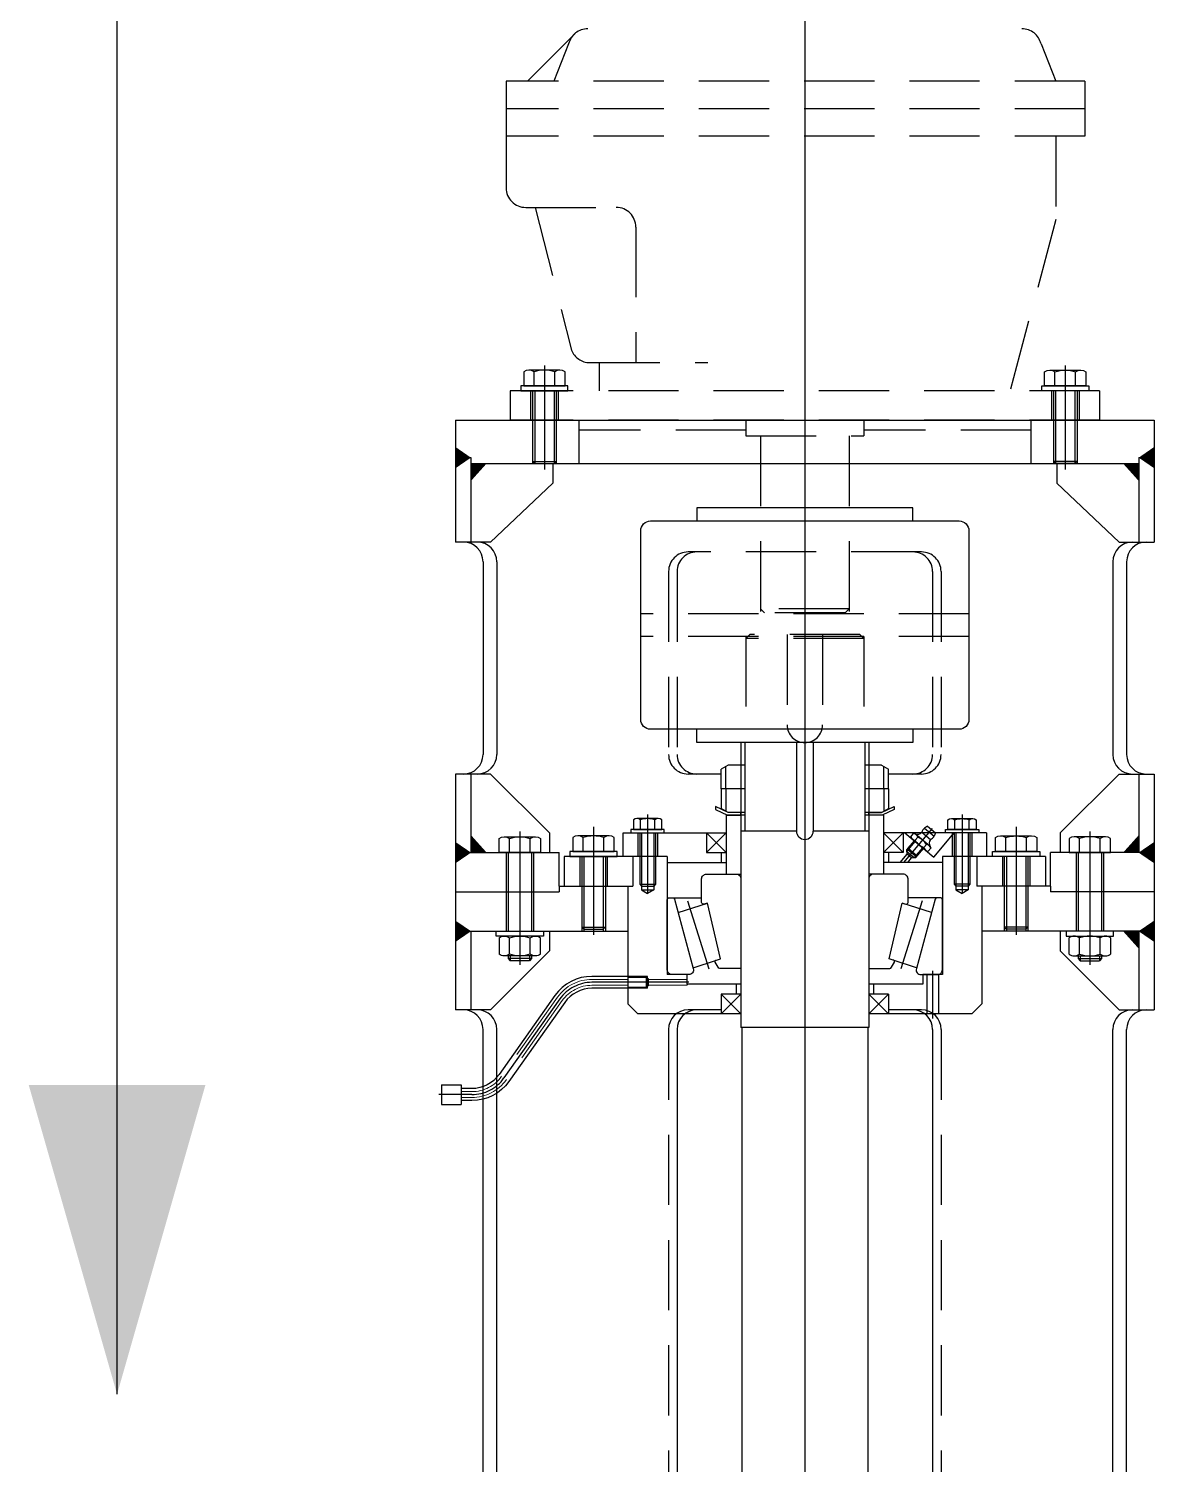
# Model space of a CAD drawing. Extents: x -29512 to 147477, y -5232 to 39709.
# Drawn here: x 140852.11 to 140856.12, y 10745.67 to 10750.78 of the extents above; entities that cross this region are included whole.
import ezdxf

# ---------------------------------------------------------------- set-up
doc = ezdxf.new("R2010")
doc.units = 0
doc.linetypes.add('DASHDOT', pattern=[25.4, 12.7, -6.35, 0, -6.35])
doc.linetypes.add('HIDDEN', pattern=[0.375, 0.25, -0.125])
doc.layers.get('0').update_dxf_attribs({"linetype": 'CONTINUOUS'})
for name, color, linetype in [('2', 2, 'CONTINUOUS'), ('3', 3, 'HIDDEN'), ('6', 6, 'DASHDOT'), ('HATCH', 4, 'CONTINUOUS')]:
    doc.layers.add(name, color=color, linetype=linetype)

# ---------------------------------------------------------------- blocks, each defined once
blk = doc.blocks.new('head')
at = {"color": 7}
for p, q in [((-0.7, 0.709), (-0.7, -0.709)), ((0, 0.945), (-0.627, 0.945)), ((0, -0.945), (0, 0.945)), ((0, 0.473), (-0.627, 0.473)), ((0, -0.472), (-0.627, -0.472)), ((-0.627, -0.945), (0, -0.945))]:
    blk.add_line(p, q, dxfattribs=at)
for centre, radius, start, end in [((-0.282, 0.709), 0.418, 145.61575, 214.38425), ((0.864, 0), 1.564, 162.41205, 197.58795), ((-0.282, -0.709), 0.418, 145.61575, 214.38425)]:
    blk.add_arc(centre, radius, start, end, dxfattribs=at)
blk = doc.blocks.new('nut1')
blk.add_line((0, -0.709), (0, 0.709))
at = {"color": 7}
for p, q in [((0.073, 0.945), (0.727, 0.945)), ((0.8, -0.709), (0.8, 0.709)), ((0.727, 0.473), (0.073, 0.473)), ((0.727, -0.472), (0.073, -0.472)), ((0.727, -0.945), (0.073, -0.945))]:
    blk.add_line(p, q, dxfattribs=at)
for centre, radius, start, end in [((0.418, 0.709), 0.418, 145.61575, 214.38425), ((0.382, 0.709), 0.418, 325.61575, 34.38425), ((1.564, 0), 1.564, 162.41205, 197.58795), ((-0.764, 0), 1.564, 342.41205, 17.58795), ((0.418, -0.709), 0.418, 145.61575, 214.38425), ((0.382, -0.709), 0.418, 325.61575, 34.38425)]:
    blk.add_arc(centre, radius, start, end, dxfattribs=at)

msp = doc.modelspace()

# ---------------------------------------------------------------- linework, layer by layer
at = {"color": 7}
for p, q in [((140853.8623, 10749.5105), (140853.8623, 10749.493)), ((140854.0303, 10749.5105), (140853.8623, 10749.5105)), ((140853.8623, 10749.493), (140854.0303, 10749.493)), ((140853.9043, 10749.493), (140853.9043, 10749.2339)), ((140853.912, 10749.493), (140853.912, 10749.2339)), ((140853.9806, 10749.493), (140853.9806, 10749.2339)), ((140853.9883, 10749.493), (140853.9883, 10749.2339)), ((140854.0303, 10749.493), (140854.0303, 10749.5105)), ((140855.7177, 10749.493), (140855.7177, 10749.5105)), ((140855.7177, 10749.5105), (140855.8857, 10749.5105)), ((140855.8857, 10749.493), (140855.7177, 10749.493)), ((140855.7597, 10749.493), (140855.7597, 10749.2339)), ((140855.7674, 10749.493), (140855.7674, 10749.2339)), ((140855.836, 10749.493), (140855.836, 10749.2339)), ((140855.8437, 10749.493), (140855.8437, 10749.2339)), ((140855.8857, 10749.5105), (140855.8857, 10749.493)), ((140853.6292, 10749.388), (140856.1188, 10749.388)), ((140853.6292, 10749.388), (140853.6292, 10748.9539)), ((140854.0688, 10749.388), (140854.0688, 10749.2339)), ((140855.6792, 10749.388), (140855.6792, 10749.353)), ((140855.6792, 10749.388), (140855.6792, 10749.2339)), ((140856.1188, 10749.388), (140856.1188, 10748.9539)), ((140853.6292, 10749.2549), (140853.6845, 10749.2549)), ((140853.6845, 10749.2549), (140853.6845, 10748.9539)), ((140853.6845, 10749.2339), (140856.0635, 10749.2339)), ((140853.9043, 10749.2417), (140853.912, 10749.234)), ((140853.9043, 10749.2417), (140853.9883, 10749.2417)), ((140853.912, 10749.234), (140853.9806, 10749.234)), ((140853.9764, 10749.2339), (140853.9764, 10749.1639)), ((140853.9883, 10749.2417), (140853.9806, 10749.234)), ((140855.7597, 10749.2417), (140855.7674, 10749.234)), ((140855.8437, 10749.2417), (140855.7597, 10749.2417)), ((140855.836, 10749.234), (140855.7674, 10749.234)), ((140855.7716, 10749.2339), (140855.7716, 10749.1639)), ((140855.8437, 10749.2417), (140855.836, 10749.234)), ((140856.0635, 10749.2549), (140856.0635, 10748.9539)), ((140856.0635, 10749.2549), (140856.1188, 10749.2549)), ((140853.9764, 10749.1639), (140853.7545, 10748.9539)), ((140855.7716, 10749.1639), (140855.9935, 10748.9539)), ((140853.7068, 10748.9539), (140853.6292, 10748.9539)), ((140853.7545, 10748.9539), (140853.7068, 10748.9539)), ((140855.9935, 10748.9539), (140856.0412, 10748.9539)), ((140856.0412, 10748.9539), (140856.1188, 10748.9539)), ((140853.7277, 10748.8839), (140853.7277, 10748.1977)), ((140853.7768, 10748.8839), (140853.7768, 10748.1977)), ((140855.9711, 10748.8839), (140855.9711, 10748.1977)), ((140856.0203, 10748.8839), (140856.0203, 10748.1977)), ((140854.6465, 10748.2397), (140854.6465, 10747.2245)), ((140854.6605, 10748.2397), (140854.6605, 10747.9247)), ((140854.8442, 10748.2397), (140854.8442, 10747.9247)), ((140854.9038, 10748.2397), (140854.9038, 10747.9247)), ((140855.0875, 10748.2397), (140855.0875, 10747.9247)), ((140855.1015, 10748.2397), (140855.1015, 10747.2245)), ((140854.6009, 10748.1592), (140854.5764, 10748.1451)), ((140854.6605, 10748.1592), (140854.6009, 10748.1592)), ((140855.1471, 10748.1592), (140855.0875, 10748.1592)), ((140855.1471, 10748.1592), (140855.1716, 10748.1451)), ((140853.6292, 10748.1277), (140853.6292, 10747.2876)), ((140853.7068, 10748.1277), (140853.6292, 10748.1277)), ((140853.6845, 10748.1277), (140853.6845, 10747.8477)), ((140853.7545, 10748.1277), (140853.7068, 10748.1277)), ((140853.9645, 10747.9177), (140853.7545, 10748.1277)), ((140854.5764, 10748.0752), (140854.5764, 10748.1451)), ((140854.5921, 10748.0752), (140854.5921, 10748.1542)), ((140855.1558, 10748.0752), (140855.1558, 10748.1542)), ((140855.1716, 10748.0752), (140855.1716, 10748.1451)), ((140855.7835, 10747.9177), (140855.9935, 10748.1277)), ((140855.9935, 10748.1277), (140856.0412, 10748.1277)), ((140856.0412, 10748.1277), (140856.1188, 10748.1277)), ((140856.0635, 10748.1277), (140856.0635, 10747.8477)), ((140856.1188, 10748.1277), (140856.1188, 10747.2876)), ((140854.5764, 10748.0752), (140854.5764, 10748.0053)), ((140854.6605, 10748.0752), (140854.5764, 10748.0752)), ((140854.6605, 10748.0752), (140854.5764, 10748.0752)), ((140854.5921, 10748.0752), (140854.5921, 10747.9963)), ((140855.1716, 10748.0752), (140855.0875, 10748.0752)), ((140855.1716, 10748.0752), (140855.0875, 10748.0752)), ((140855.1558, 10748.0752), (140855.1558, 10747.9963)), ((140855.1716, 10748.0752), (140855.1716, 10748.0053)), ((140854.6009, 10747.9912), (140854.5764, 10748.0053)), ((140855.1471, 10747.9912), (140855.1716, 10748.0053)), ((140854.5939, 10747.9807), (140854.5939, 10747.7707)), ((140854.6465, 10747.9807), (140854.5939, 10747.9807)), ((140854.5939, 10747.9807), (140854.6465, 10747.9807)), ((140854.6605, 10747.9912), (140854.6009, 10747.9912)), ((140854.6605, 10747.9807), (140854.6009, 10747.9807)), ((140855.1471, 10747.9912), (140855.0875, 10747.9912)), ((140855.1471, 10747.9807), (140855.0875, 10747.9807)), ((140855.1541, 10747.9807), (140855.1015, 10747.9807)), ((140855.1541, 10747.9807), (140855.1015, 10747.9807)), ((140855.1541, 10747.9807), (140855.1541, 10747.7707)), ((140853.9645, 10747.9177), (140853.9645, 10747.8477)), ((140854.2264, 10747.9177), (140854.5939, 10747.9177)), ((140854.2264, 10747.8337), (140854.2264, 10747.9177)), ((140854.3734, 10747.9303), (140854.2544, 10747.9303)), ((140854.2544, 10747.9303), (140854.2544, 10747.9177)), ((140854.2544, 10747.9177), (140854.3734, 10747.9177)), ((140854.2789, 10747.9177), (140854.2789, 10747.8337)), ((140854.2859, 10747.9177), (140854.2859, 10747.7349)), ((140854.2922, 10747.9177), (140854.2922, 10747.7146)), ((140854.3356, 10747.9177), (140854.3356, 10747.7146)), ((140854.3419, 10747.9177), (140854.3419, 10747.7349)), ((140854.3489, 10747.9177), (140854.3489, 10747.8337)), ((140854.3734, 10747.9177), (140854.3734, 10747.9303)), ((140854.5939, 10747.9177), (140854.5239, 10747.8477)), ((140854.5239, 10747.9177), (140854.5939, 10747.8477)), ((140854.5239, 10747.9177), (140854.5239, 10747.8477)), ((140854.8442, 10747.9247), (140854.6465, 10747.9247)), ((140855.1015, 10747.9247), (140854.9038, 10747.9247)), ((140855.5216, 10747.9177), (140855.1541, 10747.9177)), ((140855.2241, 10747.9177), (140855.1541, 10747.8477)), ((140855.1541, 10747.9177), (140855.2241, 10747.8477)), ((140855.2241, 10747.9177), (140855.2241, 10747.8477)), ((140855.2306, 10747.9177), (140855.3338, 10747.8311)), ((140855.2512, 10747.9045), (140855.2607, 10747.9158)), ((140855.2534, 10747.8986), (140855.2512, 10747.9045)), ((140855.2669, 10747.9147), (140855.2607, 10747.9158)), ((140855.3205, 10747.8697), (140855.2669, 10747.9147)), ((140855.2669, 10747.8917), (140855.276, 10747.9025)), ((140855.2912, 10747.9202), (140855.3217, 10747.8945)), ((140855.3111, 10747.9415), (140855.3008, 10747.9347)), ((140855.3008, 10747.9347), (140855.3343, 10747.9066)), ((140855.3111, 10747.9415), (140855.3393, 10747.9179)), ((140855.3338, 10747.8311), (140855.4065, 10747.9177)), ((140855.3393, 10747.9179), (140855.3343, 10747.9066)), ((140855.3746, 10747.9303), (140855.4936, 10747.9303)), ((140855.3746, 10747.9177), (140855.3746, 10747.9303)), ((140855.4936, 10747.9177), (140855.3746, 10747.9177)), ((140855.3991, 10747.9177), (140855.3991, 10747.8337)), ((140855.4061, 10747.9177), (140855.4061, 10747.7349)), ((140855.4124, 10747.9177), (140855.4124, 10747.7146)), ((140855.4558, 10747.9177), (140855.4558, 10747.7146)), ((140855.4621, 10747.9177), (140855.4621, 10747.7349)), ((140855.4691, 10747.9177), (140855.4691, 10747.8337)), ((140855.4936, 10747.9303), (140855.4936, 10747.9177)), ((140855.5216, 10747.9177), (140855.5216, 10747.8337)), ((140855.7835, 10747.9177), (140855.7835, 10747.8477)), ((140854.2054, 10747.8512), (140854.0373, 10747.8512)), ((140854.0373, 10747.8512), (140854.0373, 10747.8337)), ((140854.2054, 10747.8337), (140854.2054, 10747.8512)), ((140855.2371, 10747.8574), (140855.2641, 10747.8896)), ((140855.2384, 10747.8426), (140855.2371, 10747.8574)), ((140855.2376, 10747.8515), (140855.2633, 10747.8299)), ((140855.242, 10747.8633), (140855.2641, 10747.8896)), ((140855.2425, 10747.8574), (140855.242, 10747.8633)), ((140855.242, 10747.8633), (140855.2742, 10747.8363)), ((140855.2425, 10747.8574), (140855.2683, 10747.8358)), ((140855.2534, 10747.8986), (140855.307, 10747.8536)), ((140855.2693, 10747.8304), (140855.2963, 10747.8626)), ((140855.2742, 10747.8363), (140855.2963, 10747.8626)), ((140855.2979, 10747.8657), (140855.3069, 10747.8765)), ((140855.307, 10747.8536), (140855.3131, 10747.8525)), ((140855.3131, 10747.8525), (140855.3226, 10747.8638)), ((140855.3205, 10747.8697), (140855.3226, 10747.8638)), ((140855.5426, 10747.8512), (140855.7107, 10747.8512)), ((140855.5426, 10747.8337), (140855.5426, 10747.8512)), ((140855.7107, 10747.8512), (140855.7107, 10747.8337)), ((140853.6292, 10747.8477), (140853.9988, 10747.8477)), ((140853.8098, 10747.8477), (140853.8098, 10747.5676)), ((140853.8168, 10747.8477), (140853.8168, 10747.5676)), ((140853.9008, 10747.8477), (140853.9008, 10747.5676)), ((140853.9078, 10747.8477), (140853.9078, 10747.5676)), ((140853.9988, 10747.7286), (140853.9988, 10747.8477)), ((140854.3839, 10747.8337), (140854.0163, 10747.8337)), ((140854.0163, 10747.8337), (140854.0163, 10747.7286)), ((140854.0373, 10747.8337), (140854.2054, 10747.8337)), ((140854.0723, 10747.8337), (140854.0723, 10747.7286)), ((140854.0793, 10747.8337), (140854.0793, 10747.5676)), ((140854.087, 10747.8337), (140854.087, 10747.5676)), ((140854.1557, 10747.8337), (140854.1557, 10747.5676)), ((140854.1634, 10747.8337), (140854.1634, 10747.5676)), ((140854.1704, 10747.8337), (140854.1704, 10747.7286)), ((140854.2614, 10747.8337), (140854.2614, 10747.7286)), ((140854.3839, 10747.8337), (140854.3839, 10747.4136)), ((140854.3839, 10747.8127), (140854.5939, 10747.8127)), ((140854.5239, 10747.8477), (140854.5939, 10747.8477)), ((140854.5764, 10747.8477), (140854.5764, 10747.8127)), ((140855.2241, 10747.8477), (140855.1541, 10747.8477)), ((140855.3641, 10747.8127), (140855.1541, 10747.8127)), ((140855.1716, 10747.8477), (140855.1716, 10747.8127)), ((140855.2133, 10747.8127), (140855.2384, 10747.8426)), ((140855.2545, 10747.8291), (140855.2384, 10747.8426)), ((140855.2407, 10747.8127), (140855.2545, 10747.8291)), ((140855.2545, 10747.8291), (140855.2693, 10747.8304)), ((140855.2683, 10747.8358), (140855.2742, 10747.8363)), ((140855.7317, 10747.8337), (140855.3641, 10747.8337)), ((140855.3641, 10747.8337), (140855.3641, 10747.4136)), ((140855.4866, 10747.8337), (140855.4866, 10747.7286)), ((140855.7107, 10747.8337), (140855.5426, 10747.8337)), ((140855.5776, 10747.8337), (140855.5776, 10747.7286)), ((140855.5846, 10747.8337), (140855.5846, 10747.5676)), ((140855.5923, 10747.8337), (140855.5923, 10747.5676)), ((140855.661, 10747.8337), (140855.661, 10747.5676)), ((140855.6687, 10747.8337), (140855.6687, 10747.5676)), ((140855.6757, 10747.8337), (140855.6757, 10747.7286)), ((140855.7317, 10747.8337), (140855.7317, 10747.7286)), ((140856.1188, 10747.8477), (140855.7492, 10747.8477)), ((140855.7492, 10747.7286), (140855.7492, 10747.8477)), ((140855.8402, 10747.8477), (140855.8402, 10747.5676)), ((140855.8472, 10747.8477), (140855.8472, 10747.5676)), ((140855.9312, 10747.8477), (140855.9312, 10747.5676)), ((140855.9382, 10747.8477), (140855.9382, 10747.5676)), ((140854.5939, 10747.7707), (140854.6465, 10747.7707)), ((140854.6465, 10747.7637), (140854.6461, 10747.7637)), ((140855.1541, 10747.7707), (140855.1015, 10747.7707)), ((140853.6292, 10747.7076), (140853.9988, 10747.7076)), ((140853.9988, 10747.7286), (140854.2439, 10747.7286)), ((140853.9988, 10747.7286), (140854.2614, 10747.7286)), ((140853.9988, 10747.7286), (140853.9988, 10747.7076)), ((140854.2439, 10747.7286), (140854.2439, 10747.3086)), ((140854.2859, 10747.7349), (140854.2922, 10747.7286)), ((140854.2859, 10747.7349), (140854.3419, 10747.7349)), ((140854.2922, 10747.7286), (140854.3356, 10747.7286)), ((140854.2922, 10747.7146), (140854.3356, 10747.7146)), ((140854.2922, 10747.7146), (140854.3139, 10747.7021)), ((140854.3356, 10747.7146), (140854.3139, 10747.7021)), ((140854.3419, 10747.7349), (140854.3356, 10747.7286)), ((140855.4621, 10747.7349), (140855.4061, 10747.7349)), ((140855.4061, 10747.7349), (140855.4124, 10747.7286)), ((140855.4558, 10747.7286), (140855.4124, 10747.7286)), ((140855.4558, 10747.7146), (140855.4124, 10747.7146)), ((140855.4124, 10747.7146), (140855.4341, 10747.7021)), ((140855.4558, 10747.7146), (140855.4341, 10747.7021)), ((140855.4621, 10747.7349), (140855.4558, 10747.7286)), ((140855.7492, 10747.7286), (140855.4866, 10747.7286)), ((140855.7492, 10747.7286), (140855.5041, 10747.7286)), ((140855.5041, 10747.7286), (140855.5041, 10747.3086)), ((140855.7492, 10747.7286), (140855.7492, 10747.7076)), ((140856.1188, 10747.7076), (140855.7492, 10747.7076)), ((140854.4037, 10747.6866), (140854.5064, 10747.6866)), ((140854.4225, 10747.6349), (140854.5271, 10747.6674)), ((140855.3255, 10747.6349), (140855.2209, 10747.6674)), ((140855.3443, 10747.6866), (140855.2416, 10747.6866)), ((140853.6292, 10747.5676), (140854.2439, 10747.5676)), ((140853.6845, 10747.5676), (140853.6845, 10747.2876)), ((140853.7748, 10747.5676), (140853.9428, 10747.5676)), ((140853.7748, 10747.5501), (140853.7748, 10747.5676)), ((140853.9428, 10747.5501), (140853.7748, 10747.5501)), ((140853.9428, 10747.5676), (140853.9428, 10747.5501)), ((140853.9645, 10747.5676), (140853.9645, 10747.4976)), ((140854.0793, 10747.5823), (140854.087, 10747.5746)), ((140854.0793, 10747.5823), (140854.1634, 10747.5823)), ((140854.087, 10747.5746), (140854.1557, 10747.5746)), ((140854.1634, 10747.5823), (140854.1557, 10747.5746)), ((140856.1188, 10747.5676), (140855.5041, 10747.5676)), ((140855.6687, 10747.5823), (140855.5846, 10747.5823)), ((140855.5846, 10747.5823), (140855.5923, 10747.5746)), ((140855.661, 10747.5746), (140855.5923, 10747.5746)), ((140855.6687, 10747.5823), (140855.661, 10747.5746)), ((140855.7835, 10747.5676), (140855.7835, 10747.4976)), ((140855.9732, 10747.5676), (140855.8052, 10747.5676)), ((140855.8052, 10747.5676), (140855.8052, 10747.5501)), ((140855.8052, 10747.5501), (140855.9732, 10747.5501)), ((140855.9732, 10747.5501), (140855.9732, 10747.5676)), ((140856.0635, 10747.5676), (140856.0635, 10747.2876)), ((140853.9645, 10747.4976), (140853.7545, 10747.2876)), ((140855.7835, 10747.4976), (140855.9935, 10747.2876)), ((140853.8168, 10747.4801), (140853.8168, 10747.4703)), ((140853.9008, 10747.4703), (140853.8168, 10747.4703)), ((140853.8168, 10747.4703), (140853.8245, 10747.4626)), ((140853.8245, 10747.4801), (140853.8245, 10747.4626)), ((140853.8931, 10747.4626), (140853.8245, 10747.4626)), ((140853.8931, 10747.4801), (140853.8931, 10747.4626)), ((140853.9008, 10747.4703), (140853.8931, 10747.4626)), ((140853.9008, 10747.4801), (140853.9008, 10747.4703)), ((140854.476, 10747.4369), (140854.5592, 10747.4651)), ((140855.2719, 10747.4369), (140855.1888, 10747.4651)), ((140855.8472, 10747.4801), (140855.8472, 10747.4703)), ((140855.8472, 10747.4703), (140855.9312, 10747.4703)), ((140855.8472, 10747.4703), (140855.8549, 10747.4626)), ((140855.8549, 10747.4801), (140855.8549, 10747.4626)), ((140855.8549, 10747.4626), (140855.9235, 10747.4626)), ((140855.9235, 10747.4801), (140855.9235, 10747.4626)), ((140855.9312, 10747.4703), (140855.9235, 10747.4626)), ((140855.9312, 10747.4801), (140855.9312, 10747.4703)), ((140854.3097, 10747.4066), (140854.2439, 10747.4066)), ((140854.3139, 10747.4066), (140854.2439, 10747.4066)), ((140854.3139, 10747.4024), (140854.3097, 10747.4066)), ((140854.3097, 10747.3646), (140854.3097, 10747.4066)), ((140854.3139, 10747.3646), (140854.3139, 10747.4066)), ((140854.3174, 10747.3978), (140854.3139, 10747.3978)), ((140854.3174, 10747.3733), (140854.3174, 10747.3978)), ((140854.4539, 10747.4136), (140854.3839, 10747.4136)), ((140854.4539, 10747.4136), (140854.4539, 10747.3786)), ((140855.3641, 10747.4136), (140855.2941, 10747.4136)), ((140855.3291, 10747.4136), (140855.2941, 10747.4136)), ((140855.2941, 10747.4136), (140855.2941, 10747.3786)), ((140855.3081, 10747.4136), (140855.3081, 10747.2736)), ((140855.3291, 10747.4267), (140855.3291, 10747.2572)), ((140855.3501, 10747.4136), (140855.3501, 10747.2736)), ((140854.3097, 10747.3646), (140854.2439, 10747.3646)), ((140854.3139, 10747.3646), (140854.2439, 10747.3646)), ((140854.3139, 10747.3688), (140854.3097, 10747.3646)), ((140854.3174, 10747.3733), (140854.3139, 10747.3733)), ((140854.4539, 10747.3751), (140854.4574, 10747.3786)), ((140854.6465, 10747.3786), (140854.4539, 10747.3786)), ((140854.5764, 10747.3436), (140854.5764, 10747.2736)), ((140854.5764, 10747.3436), (140854.6465, 10747.2736)), ((140854.6465, 10747.3436), (140854.5764, 10747.2736)), ((140854.6465, 10747.3436), (140854.5764, 10747.3436)), ((140854.6289, 10747.3786), (140854.6289, 10747.3436)), ((140855.2941, 10747.3786), (140855.1015, 10747.3786)), ((140855.1015, 10747.3436), (140855.1716, 10747.2736)), ((140855.1716, 10747.3436), (140855.1015, 10747.2736)), ((140855.1716, 10747.3436), (140855.1015, 10747.3436)), ((140855.119, 10747.3786), (140855.119, 10747.3436)), ((140855.1716, 10747.3436), (140855.1716, 10747.2736)), ((140853.7068, 10747.2876), (140853.6292, 10747.2876)), ((140853.7545, 10747.2876), (140853.7068, 10747.2876)), ((140854.2789, 10747.2736), (140854.2439, 10747.3086)), ((140854.5764, 10747.2876), (140854.4586, 10747.2876)), ((140855.2894, 10747.2876), (140855.1716, 10747.2876)), ((140855.4691, 10747.2736), (140855.5041, 10747.3086)), ((140855.9935, 10747.2876), (140856.0412, 10747.2876)), ((140856.0412, 10747.2876), (140856.1188, 10747.2876)), ((140854.6465, 10747.2736), (140854.2789, 10747.2736)), ((140855.4691, 10747.2736), (140855.1015, 10747.2736)), ((140853.7277, 10745.0471), (140853.7277, 10747.2175)), ((140853.7768, 10745.0471), (140853.7768, 10747.2175)), ((140854.4189, 10747.2175), (140854.4189, 10745.0121)), ((140855.1015, 10747.2245), (140854.6465, 10747.2245)), ((140854.65, 10747.2245), (140854.65, 10745.1241)), ((140855.098, 10747.2245), (140855.098, 10745.1241)), ((140855.3291, 10747.2175), (140855.3291, 10745.0121)), ((140855.9711, 10745.0471), (140855.9711, 10747.2175)), ((140856.0203, 10745.0471), (140856.0203, 10747.2175)), ((140853.5795, 10747.0206), (140853.6495, 10747.0206)), ((140853.5795, 10747.0206), (140853.5795, 10746.9506)), ((140853.6495, 10747.0206), (140853.6495, 10746.9506)), ((140853.5795, 10746.9506), (140853.6495, 10746.9506))]:
    msp.add_line(p, q, dxfattribs=at)
at = {"color": 7, "linetype": 'HIDDEN', "lineweight": 13}
for p, q in [((140855.2376, 10747.8515), (140855.2673, 10747.8869)), ((140855.2633, 10747.8299), (140855.293, 10747.8653)), ((140854.3139, 10747.4024), (140854.2439, 10747.4024)), ((140854.4539, 10747.3961), (140854.3174, 10747.3961)), ((140854.3139, 10747.3688), (140854.2439, 10747.3688)), ((140854.4539, 10747.3751), (140854.3174, 10747.3751))]:
    msp.add_line(p, q, dxfattribs=at)
at = {"color": 7, "linetype": 'DASHDOT'}
for p, q in [((140854.4555, 10747.6762), (140854.5322, 10747.4336)), ((140855.2925, 10747.6762), (140855.2158, 10747.4336))]:
    msp.add_line(p, q, dxfattribs=at)
at = {"color": 7}
for points in [[(140855.2591, 10749.0292), (140855.2591, 10749.0764), (140854.4889, 10749.0764), (140854.4889, 10749.0292)], [(140855.2591, 10748.287), (140855.2591, 10748.2397), (140854.4889, 10748.2397), (140854.4889, 10748.287)]]:
    msp.add_lwpolyline(points, dxfattribs=at)
for points in [[(140855.4586, 10748.9941), (140855.4586, 10748.322, -0.414214), (140855.4236, 10748.287), (140854.3244, 10748.287, -0.414214), (140854.2894, 10748.322), (140854.2894, 10748.9941, -0.414214), (140854.3244, 10749.0292), (140855.4236, 10749.0292, -0.414214)], [(140854.5064, 10747.6705), (140854.5064, 10747.754, -0.414214), (140854.5231, 10747.7707), (140854.6298, 10747.7707, -0.414214), (140854.6465, 10747.754), (140854.6465, 10747.4412, -0.414214), (140854.6398, 10747.4346), (140854.5716, 10747.4346, -0.339454), (140854.5652, 10747.4395), (140854.5545, 10747.4569, -0.421227), (140854.5592, 10747.4651), (140854.5731, 10747.4698), (140854.5271, 10747.6674), (140854.5148, 10747.6641, -0.493145), (140854.5064, 10747.6705)], [(140855.2416, 10747.6705), (140855.2416, 10747.754, 0.414214), (140855.2249, 10747.7707), (140855.1182, 10747.7707, 0.414214), (140855.1015, 10747.754), (140855.1015, 10747.4412, 0.414214), (140855.1082, 10747.4346), (140855.1764, 10747.4346, 0.339454), (140855.1828, 10747.4395), (140855.1935, 10747.4569, 0.421227), (140855.1888, 10747.4651), (140855.1749, 10747.4698), (140855.2209, 10747.6674), (140855.2332, 10747.6641, 0.493145), (140855.2416, 10747.6705)], [(140854.4606, 10747.4136), (140854.4006, 10747.4136, -0.414214), (140854.3839, 10747.4302), (140854.3839, 10747.68, -0.414214), (140854.3906, 10747.6866), (140854.4037, 10747.6866, -0.339454), (140854.4101, 10747.6817), (140854.4767, 10747.4345, -0.534182), (140854.4606, 10747.4136)], [(140855.2874, 10747.4136), (140855.3474, 10747.4136, 0.414214), (140855.3641, 10747.4302), (140855.3641, 10747.68, 0.414214), (140855.3574, 10747.6866), (140855.3443, 10747.6866, 0.339454), (140855.3378, 10747.6817), (140855.2713, 10747.4345, 0.534182), (140855.2874, 10747.4136)]]:
    msp.add_lwpolyline(points, format="xyb", close=True, dxfattribs=at)
for points in [[(140854.2439, 10747.4069), (140854.1158, 10747.4069, 0.243478), (140853.984, 10747.3387), (140853.7849, 10747.0572, -0.243478), (140853.688, 10747.007), (140853.6495, 10747.007)], [(140854.2439, 10747.3642), (140854.1158, 10747.3642, 0.243478), (140854.0189, 10747.3141), (140853.8198, 10747.0325, -0.243478), (140853.688, 10746.9643), (140853.6495, 10746.9643)]]:
    msp.add_lwpolyline(points, format="xyb", dxfattribs=at)
at = {"color": 7, "linetype": 'HIDDEN', "lineweight": 13}
for points in [[(140854.2439, 10747.3961), (140854.1158, 10747.3961, 0.243478), (140853.9929, 10747.3325), (140853.7938, 10747.0509, -0.243478), (140853.688, 10746.9961), (140853.6495, 10746.9961)], [(140854.2439, 10747.3751), (140854.1158, 10747.3751, 0.243478), (140854.01, 10747.3203), (140853.8109, 10747.0388, -0.243478), (140853.688, 10746.9751), (140853.6495, 10746.9751)]]:
    msp.add_lwpolyline(points, format="xyb", dxfattribs=at)
at = {"color": 7, "linetype": 'DASHDOT'}
msp.add_lwpolyline([(140854.4606, 10747.3856), (140854.1158, 10747.3856, 0.243478), (140854.0014, 10747.3264), (140853.8023, 10747.0448, -0.243478), (140853.688, 10746.9856), (140853.5701, 10746.9856)], format="xyb", dxfattribs=at)
at = {"color": 7}
for centre, radius, start, end in [((140853.6577, 10748.8839), 0.07, 0, 90), ((140853.7068, 10748.8839), 0.07, 0, 90), ((140856.0412, 10748.8839), 0.07, 90, 180), ((140856.0903, 10748.8839), 0.07, 90, 180), ((140853.6577, 10748.1977), 0.07, 270, 0), ((140853.7068, 10748.1977), 0.07, 270, 0), ((140856.0412, 10748.1977), 0.07, 180, 270), ((140856.0903, 10748.1977), 0.07, 180, 270), ((140854.874, 10747.9247), 0.0298, 180, 0), ((140855.2675, 10747.9082), 0.0165, 192.1211, 267.8789), ((140855.2599, 10747.899), 0.0165, 12.1211, 87.8789), ((140855.2748, 10747.9358), 0.0226, 249.3065, 316.1943), ((140855.2547, 10747.8457), 0.0606, 30.5288, 69.4712), ((140855.3135, 10747.9158), 0.0228, 123.7487, 168.8494), ((140855.3135, 10747.9158), 0.0228, 291.1506, 336.2513), ((140855.3191, 10747.9225), 0.0606, 210.5288, 249.4712), ((140855.314, 10747.8692), 0.0165, 192.1211, 267.8789), ((140855.3063, 10747.8601), 0.0165, 12.1211, 87.8789), ((140855.3399, 10747.8812), 0.0226, 143.8057, 210.6935), ((140853.6577, 10747.2175), 0.07, 0, 90), ((140853.7068, 10747.2175), 0.07, 0, 90), ((140854.4586, 10747.2175), 0.07, 90, 180), ((140854.4889, 10747.2175), 0.07, 90, 180), ((140855.2591, 10747.2175), 0.07, 0, 90), ((140855.2894, 10747.2175), 0.07, 0, 90), ((140856.0412, 10747.2175), 0.07, 90, 180), ((140856.0903, 10747.2175), 0.07, 90, 180)]:
    msp.add_arc(centre, radius, start, end, dxfattribs=at)
for points in [[(140853.6292, 10749.2932), (140853.6845, 10749.2549), (140853.6292, 10749.2549)], [(140856.1188, 10749.2932), (140856.0635, 10749.2549), (140856.1188, 10749.2549)], [(140853.6292, 10749.2167), (140853.6845, 10749.2549), (140853.6292, 10749.2549)], [(140853.6845, 10749.1716), (140853.7404, 10749.2339), (140853.6845, 10749.2339)], [(140856.0635, 10749.1716), (140856.0076, 10749.2339), (140856.0635, 10749.2339)], [(140856.1188, 10749.2167), (140856.0635, 10749.2549), (140856.1188, 10749.2549)], [(140853.6845, 10747.9104), (140853.7404, 10747.8481), (140853.6845, 10747.8481)], [(140856.0635, 10747.91), (140856.0076, 10747.8477), (140856.0635, 10747.8477)], [(140853.6292, 10747.8859), (140853.6851, 10747.8477), (140853.6292, 10747.8477)], [(140856.1188, 10747.8859), (140856.0629, 10747.8477), (140856.1188, 10747.8477)], [(140853.6292, 10747.8095), (140853.6851, 10747.8477), (140853.6292, 10747.8477)], [(140856.1188, 10747.8095), (140856.0629, 10747.8477), (140856.1188, 10747.8477)], [(140853.6292, 10747.6058), (140853.6851, 10747.5676), (140853.6292, 10747.5676)], [(140856.1188, 10747.6058), (140856.0629, 10747.5676), (140856.1188, 10747.5676)], [(140853.6292, 10747.5294), (140853.6851, 10747.5676), (140853.6292, 10747.5676)], [(140856.0635, 10747.5053), (140856.0076, 10747.5676), (140856.0635, 10747.5676)], [(140856.1188, 10747.5294), (140856.0629, 10747.5676), (140856.1188, 10747.5676)]]:
    msp.add_solid(points, dxfattribs=at)
at = {"layer": '2', "color": 7}
for points in [[(140854.5986, 10747.9807), (140854.6465, 10747.9807), (140854.6465, 10747.9912), (140854.6009, 10747.9912), (140854.5554, 10748.0124), (140854.5554, 10748.0008)], [(140855.1494, 10747.9807), (140855.1015, 10747.9807), (140855.1015, 10747.9912), (140855.1471, 10747.9912), (140855.1926, 10748.0124), (140855.1926, 10748.0008)]]:
    msp.add_lwpolyline(points, close=True, dxfattribs=at)
at = {"layer": '3', "color": 7}
for p, q in [((140854.0556, 10750.7665), (140853.8864, 10750.5957)), ((140854.0326, 10750.7287), (140853.9798, 10750.5957)), ((140855.7154, 10750.7287), (140855.7682, 10750.5957)), ((140855.8716, 10750.5957), (140853.8098, 10750.5957)), ((140853.8098, 10750.5957), (140853.8098, 10750.4976)), ((140855.8716, 10750.5957), (140855.8716, 10750.4976)), ((140855.8716, 10750.4976), (140853.8098, 10750.4976)), ((140853.8098, 10750.4976), (140853.8098, 10750.3996)), ((140855.8716, 10750.4976), (140855.8716, 10750.3996)), ((140855.8716, 10750.3996), (140853.8098, 10750.3996)), ((140853.8098, 10750.3996), (140853.8098, 10750.2164)), ((140855.7682, 10750.3996), (140855.7682, 10750.1029)), ((140853.8798, 10750.1464), (140854.2021, 10750.1464)), ((140853.9133, 10750.1464), (140854.0426, 10749.638)), ((140855.7682, 10750.1029), (140855.605, 10749.493)), ((140854.2722, 10750.0764), (140854.2722, 10749.5934)), ((140854.1079, 10749.5934), (140854.5279, 10749.5934)), ((140854.1416, 10749.5934), (140854.1416, 10749.493)), ((140855.9242, 10749.493), (140853.8238, 10749.493)), ((140853.8238, 10749.493), (140853.8238, 10749.388)), ((140853.8973, 10749.493), (140853.8973, 10749.388)), ((140853.8973, 10749.493), (140853.8973, 10749.388)), ((140853.9953, 10749.493), (140853.9953, 10749.388)), ((140853.9953, 10749.493), (140853.9953, 10749.388)), ((140855.7527, 10749.493), (140855.7527, 10749.388)), ((140855.8507, 10749.493), (140855.8507, 10749.388)), ((140855.9242, 10749.493), (140855.9242, 10749.388)), ((140855.9242, 10749.388), (140853.8238, 10749.388)), ((140854.0688, 10749.388), (140854.0688, 10749.353)), ((140854.664, 10749.388), (140854.664, 10749.332)), ((140855.084, 10749.388), (140855.084, 10749.332)), ((140854.664, 10749.353), (140854.0688, 10749.353)), ((140855.6792, 10749.353), (140855.084, 10749.353)), ((140854.664, 10749.332), (140855.084, 10749.332)), ((140854.7165, 10749.332), (140854.7165, 10748.6983)), ((140855.0315, 10749.332), (140855.0315, 10748.6983)), ((140855.2894, 10748.9189), (140854.4586, 10748.9189)), ((140854.3886, 10748.8489), (140854.3886, 10748.1977)), ((140854.4189, 10748.8489), (140854.4189, 10748.1977)), ((140855.3291, 10748.8489), (140855.3291, 10748.1977)), ((140855.3594, 10748.8489), (140855.3594, 10748.1977)), ((140855.4586, 10748.6983), (140854.2894, 10748.6983)), ((140855.0315, 10748.7158), (140854.7165, 10748.7158)), ((140854.7305, 10748.7018), (140854.7165, 10748.7158)), ((140855.0175, 10748.7018), (140854.7305, 10748.7018)), ((140855.0175, 10748.7018), (140855.0315, 10748.7158)), ((140855.4586, 10748.6178), (140854.2894, 10748.6178)), ((140854.678, 10748.6248), (140854.664, 10748.6108)), ((140854.664, 10748.6178), (140854.664, 10748.2397)), ((140855.07, 10748.6248), (140854.678, 10748.6248)), ((140854.811, 10748.6248), (140854.811, 10748.3028)), ((140854.937, 10748.6248), (140854.937, 10748.3028)), ((140855.07, 10748.6248), (140855.084, 10748.6108)), ((140855.084, 10748.6178), (140855.084, 10748.2397)), ((140855.084, 10748.6108), (140854.664, 10748.6108)), ((140854.5764, 10748.1277), (140854.4586, 10748.1277)), ((140855.2894, 10748.1277), (140855.1716, 10748.1277)), ((140854.3886, 10747.2175), (140854.3886, 10745.0121)), ((140855.3594, 10747.2175), (140855.3594, 10745.0121))]:
    msp.add_line(p, q, dxfattribs=at)
for centre, radius, start, end in [((140854.1008, 10750.713), 0.07, 90, 167.0256), ((140855.6472, 10750.713), 0.07, 12.9744, 90), ((140853.8798, 10750.2164), 0.07, 180, 270), ((140854.2021, 10750.0764), 0.07, 0, 90), ((140854.1079, 10749.6634), 0.07, 201.2444, 270), ((140854.4586, 10748.8489), 0.07, 90, 180), ((140854.4889, 10748.8489), 0.07, 90, 180), ((140855.2591, 10748.8489), 0.07, 0, 90), ((140855.2894, 10748.8489), 0.07, 0, 90), ((140854.874, 10748.3028), 0.063, 180, 0), ((140854.4586, 10748.1977), 0.07, 180, 270), ((140854.4889, 10748.1977), 0.07, 180, 270), ((140855.2591, 10748.1977), 0.07, 270, 0), ((140855.2894, 10748.1977), 0.07, 270, 0)]:
    msp.add_arc(centre, radius, start, end, dxfattribs=at)
at = {"layer": '6', "color": 7}
for p, q in [((140854.874, 10754.0529), (140854.874, 10739.3072)), ((140853.9463, 10749.5833), (140853.9463, 10749.2131)), ((140855.8017, 10749.5833), (140855.8017, 10749.2131)), ((140854.3139, 10747.9834), (140854.3139, 10747.7021)), ((140855.4341, 10747.9834), (140855.4341, 10747.7021)), ((140853.8588, 10747.9225), (140853.8588, 10747.4479)), ((140854.1213, 10747.9391), (140854.1213, 10747.5549)), ((140855.227, 10747.8127), (140855.3282, 10747.9333)), ((140855.6266, 10747.9391), (140855.6266, 10747.5549)), ((140855.8892, 10747.9225), (140855.8892, 10747.4479))]:
    msp.add_line(p, q, dxfattribs=at)
at = {"layer": 'HATCH', "color": 3}
msp.add_line((140852.424, 10745.9179), (140852.424, 10755.1047), dxfattribs=at)
msp.add_solid([(140852.424, 10745.9179), (140852.7387, 10747.0194), (140852.1093, 10747.0194)], dxfattribs=at)

# ---------------------------------------------------------------- block references
at = {"color": 7}
for name, p, xscale, yscale, zscale, rotation in [('head', (140853.9463, 10749.5105), 0.08001568800010912, 0.07816347300013608, 0.08001568800010912, 270), ('head', (140855.8017, 10749.5105), -0.08001568800010912, 0.07816347300013608, 0.080015688, 90), ('head', (140854.3139, 10747.9303), 0.05501078550047302, 0.05334379200049727, 0.05501078550047302, 270), ('head', (140855.4341, 10747.9303), -0.05501078550047302, 0.05334379200049727, 0.05501078549999999, 90), ('head', (140853.8588, 10747.8477), -0.08001568800010912, 0.07816347300013608, 0.080015688, 90), ('head', (140854.1213, 10747.8512), 0.08001568800010912, 0.07816347300013608, 0.08001568800010912, 270), ('head', (140855.6266, 10747.8512), -0.08001568800010912, 0.07816347300013608, 0.080015688, 90), ('head', (140855.8892, 10747.8477), 0.08001568800010912, 0.07816347300013608, 0.08001568800010912, 270), ('nut1', (140853.8588, 10747.5501), -0.08751715874999998, 0.07816347300013608, 0.08751715874999998, 90), ('nut1', (140855.8892, 10747.5501), 0.08751715874999998, 0.07816347300013608, 0.08751715874999998, 270)]:
    msp.add_blockref(name, p, dxfattribs=dict(at, xscale=xscale, yscale=yscale, zscale=zscale, rotation=rotation))

doc.saveas('drawing.dxf')
